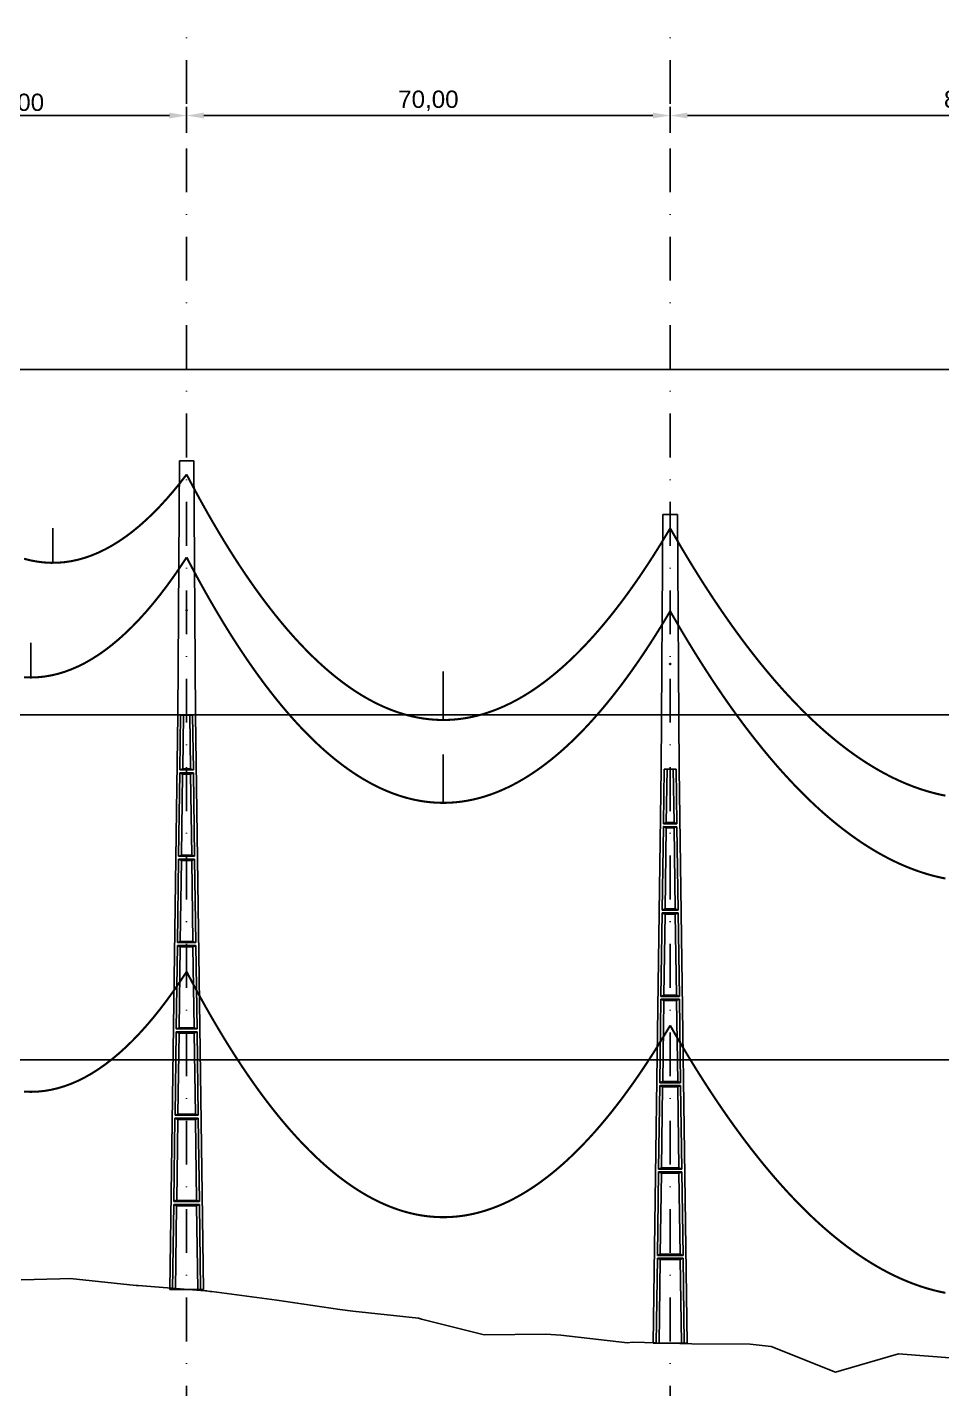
# Model space of a CAD drawing. Header units: metres. Extents: x -121 to 9872, y 3505 to 10721.
# Drawn here: x 2533.7 to 2666.1, y 9552.4 to 9749.5 of the extents above; entities that cross this region are included whole.
import ezdxf

# ---------------------------------------------------------------- set-up
doc = ezdxf.new("R2010")
doc.units = ezdxf.units.M
doc.header["$PDMODE"] = 2
doc.linetypes.add('DASHDOT', pattern=[25.4, 12.7, -6.35, 0, -6.35])
for name, color, linetype in [('CON-EOL- CA MAGNOLIA', 210, 'Continuous'), ('CON-EOL- PROJEÇÃO', 22, 'Continuous'), ('cotas', 7, 'Continuous'), ('Grade', 9, 'Continuous'), ('Ind.Rot', 8, 'DASHDOT'), ('Modelo_CotaTerreno_Perfil', 7, 'Continuous'), ('POSTE DT', 7, 'Continuous')]:
    doc.layers.add(name, color=color, linetype=linetype)
doc.styles.get("Standard").update_dxf_attribs({"font": 'arial.ttf'})
doc.dimstyles.new('ISO-25', dxfattribs={"dimtxt": 2.5, "dimasz": 2.5, "dimexe": 1.25, "dimexo": 0.625, "dimtad": 1, "dimzin": 1, "dimtxsty": 'Standard', "dimcen": 2.5, "dimaunit": 1, "dimadec": 3, "dimazin": 3, "dimtfac": 1, "dimtmove": 0, "dimatfit": 3, "dimfxlon": 1, "dimarcsym": 0})

# ---------------------------------------------------------------- blocks, each defined once
blk = doc.blocks.new('*U1')
at = {"layer": 'POSTE DT', "extrusion": (0, 1, 0)}
for p, q in [((-3.31, 378.23), (-4.05, 262)), ((-3.31, 378.23), (3.31, 378.23)), ((3.31, 378.23), (4.06, 262)), ((-4.05, 262), (-7.72, 0)), ((-4.05, 262), (-4.05, 262)), ((-2.73, 262), (-3.08, 237.05)), ((-2.73, 262), (2.75, 262)), ((-1.42, 262), (-1.77, 237.57)), ((1.43, 262), (1.77, 237.57)), ((2.75, 262), (3.1, 237.05)), ((4.06, 262), (7.72, 0)), ((3.1, 237.05), (-3.08, 237.05)), ((-3.1, 235.74), (-3.63, 197.65)), ((3.11, 235.73), (-3.1, 235.74)), ((-1.8, 235.21), (-2.32, 198.19)), ((1.8, 235.21), (2.32, 198.19)), ((3.11, 235.73), (3.65, 197.65)), ((-3.65, 196.34), (-4.19, 158.25)), ((-2.35, 195.8), (-2.87, 158.8)), ((2.35, 195.8), (2.87, 158.8)), ((3.66, 196.34), (4.2, 158.25)), ((-4.21, 156.94), (-4.74, 118.85)), ((-2.9, 156.39), (-3.42, 119.41)), ((2.91, 156.39), (3.42, 119.41)), ((4.21, 156.94), (4.75, 118.85)), ((4.75, 118.85), (-4.74, 118.85)), ((-4.76, 117.54), (-5.29, 79.45)), ((4.77, 117.54), (-4.76, 117.54)), ((-3.46, 116.98), (-3.97, 80.02)), ((3.46, 116.98), (3.98, 80.02)), ((4.77, 117.54), (5.3, 79.45)), ((-5.31, 78.14), (-5.85, 40.06)), ((5.32, 78.14), (-5.31, 78.14)), ((5.3, 79.45), (-5.29, 79.45)), ((-4.01, 77.57), (-4.53, 40.63)), ((4.01, 77.57), (4.53, 40.63)), ((5.32, 78.14), (5.85, 40.06)), ((-5.86, 38.74), (-6.41, 0)), ((5.87, 38.74), (-5.86, 38.74)), ((5.85, 40.06), (-5.85, 40.06)), ((-4.56, 38.17), (-5.1, 0)), ((4.56, 38.17), (5.1, 0)), ((5.87, 38.74), (6.41, 0)), ((-6.41, 0), (-7.72, 0)), ((-5.1, 0), (-6.41, 0)), ((5.1, 0), (-5.1, 0)), ((6.41, 0), (5.1, 0)), ((7.72, 0), (6.41, 0))]:
    blk.add_line(p, q, dxfattribs=at)
at = {"layer": 'POSTE DT', "ltscale": 3}
for points in [[(-3.65, 196.34), (3.66, 196.34)], [(-3.63, 197.65), (3.65, 197.65)], [(-4.21, 156.94), (4.21, 156.94)], [(4.2, 158.25), (-4.19, 158.25)]]:
    blk.add_lwpolyline(points, dxfattribs=at)
at = {"layer": 'POSTE DT'}
for points, knots in [([(0.25, 309.94), (0.25, 309.93), (0.25, 309.93), (0.25, 309.92), (0.25, 309.91), (0.25, 309.9), (0.25, 309.89), (0.24, 309.85), (0.22, 309.82), (0.19, 309.77), (0.16, 309.74), (0.11, 309.71), (0.08, 309.7), (0.01, 309.68), (-0.02, 309.68), (-0.08, 309.7), (-0.11, 309.71), (-0.16, 309.74), (-0.18, 309.76), (-0.21, 309.8), (-0.22, 309.82), (-0.24, 309.85), (-0.24, 309.87), (-0.25, 309.89), (-0.25, 309.9), (-0.25, 309.92), (-0.25, 309.92), (-0.25, 309.93), (-0.25, 309.94), (-0.25, 309.95), (-0.25, 309.95), (-0.25, 309.96), (-0.25, 309.97), (-0.24, 310), (-0.23, 310.02), (-0.21, 310.07), (-0.2, 310.09), (-0.15, 310.14), (-0.13, 310.15), (-0.07, 310.18), (-0.03, 310.19), (0.03, 310.19), (0.06, 310.18), (0.12, 310.16), (0.14, 310.14), (0.18, 310.11), (0.2, 310.09), (0.21, 310.06), (0.22, 310.05), (0.23, 310.04), (0.24, 310.01), (0.24, 309.99), (0.25, 309.97), (0.25, 309.96), (0.25, 309.95), (0.25, 309.94), (0.25, 309.94), (0.25, 309.94), (0.25, 309.94)], [-54.728303, -54.728303, -54.728303, -54.728303, -54.309038, -54.309038, -53.647169, -53.647169, -52.532885, -52.532885, -48.86224, -48.86224, -45.282765, -45.282765, -41.52867, -41.52867, -37.867486, -37.867486, -34.454589, -34.454589, -31.301423, -31.301423, -28.48103, -28.48103, -26.961755, -26.961755, -25.7544, -25.7544, -25.136228, -25.136228, -24.64409, -24.64409, -24.094201, -24.094201, -23.191199, -23.191199, -20.494482, -20.494482, -17.342863, -17.342863, -13.645538, -13.645538, -9.835989, -9.835989, -6.296781, -6.296781, -3.005029, -3.005029, 0, 0, 0, 1.527594, 1.527594, 3.697216, 3.697216, 4.489727, 4.489727, 5.01438, 5.01438, 5.095313, 5.095313, 5.095313, 5.095313]), ([(-1.77, 237.57), (-1.99, 237.49), (-2.21, 237.4), (-2.64, 237.22), (-2.86, 237.14), (-3.08, 237.05)], [0, 0, 0, 0, 56.660495, 56.660495, 113.412826, 113.412826, 113.412826, 113.412826]), ([(1.77, 237.57), (1.18, 237.57), (0.59, 237.57), (-0.59, 237.57), (-1.18, 237.57), (-1.77, 237.57)], [0, 0, 0, 0, 67.306894, 67.306894, 134.614447, 134.614447, 134.614447, 134.614447]), ([(3.1, 237.05), (2.87, 237.14), (2.65, 237.23), (2.21, 237.4), (1.99, 237.49), (1.77, 237.57)], [0, 0, 0, 0, 56.738948, 56.738948, 113.38731, 113.38731, 113.38731, 113.38731]), ([(-3.1, 235.74), (-2.88, 235.65), (-2.67, 235.56), (-2.23, 235.39), (-2.02, 235.3), (-1.8, 235.21)], [0.055576, 0.055576, 0.055576, 0.055576, 56.767409, 56.767409, 113.50757, 113.50757, 113.50757, 113.50757]), ([(-1.8, 235.21), (-1.2, 235.21), (-0.6, 235.21), (0.6, 235.21), (1.2, 235.21), (1.8, 235.21)], [0, 0, 0, 0, 68.567797, 68.567797, 137.136247, 137.136247, 137.136247, 137.136247]), ([(1.8, 235.21), (2.02, 235.3), (2.24, 235.38), (2.68, 235.56), (2.89, 235.65), (3.11, 235.73)], [0, 0, 0, 0, 56.845349, 56.845349, 113.599799, 113.599799, 113.599799, 113.599799]), ([(-3.65, 196.34), (-3.43, 196.25), (-3.22, 196.16), (-2.78, 195.98), (-2.57, 195.89), (-2.35, 195.8)], [0.054307, 0.054307, 0.054307, 0.054307, 63.527131, 63.527131, 127.063246, 127.063246, 127.063246, 127.063246]), ([(-2.32, 198.19), (-2.54, 198.1), (-2.76, 198.01), (-3.2, 197.83), (-3.41, 197.74), (-3.63, 197.65)], [0, 0, 0, 0, 63.412073, 63.412073, 126.777421, 126.777421, 126.777421, 126.777421]), ([(-2.35, 195.8), (-1.57, 195.8), (-0.78, 195.8), (0.79, 195.8), (1.57, 195.8), (2.35, 195.8)], [0, 0, 0, 0, 89.585713, 89.585713, 179.17191, 179.17191, 179.17191, 179.17191]), ([(2.32, 198.19), (1.55, 198.19), (0.77, 198.19), (-0.77, 198.19), (-1.55, 198.19), (-2.32, 198.19)], [0, 0, 0, 0, 88.31008, 88.31008, 176.620652, 176.620652, 176.620652, 176.620652]), ([(3.65, 197.65), (3.43, 197.74), (3.2, 197.83), (2.76, 198.01), (2.54, 198.1), (2.32, 198.19)], [0, 0, 0, 0, 63.488119, 63.488119, 126.880939, 126.880939, 126.880939, 126.880939]), ([(2.35, 195.8), (2.57, 195.89), (2.79, 195.98), (3.23, 196.16), (3.45, 196.25), (3.66, 196.34)], [0, 0, 0, 0, 63.60246, 63.60246, 127.109696, 127.109696, 127.109696, 127.109696]), ([(-4.21, 156.94), (-3.99, 156.85), (-3.77, 156.75), (-3.34, 156.57), (-3.12, 156.48), (-2.9, 156.39)], [0.053423, 0.053423, 0.053423, 0.053423, 70.429742, 70.429742, 140.90167, 140.90167, 140.90167, 140.90167]), ([(-2.87, 158.8), (-3.09, 158.71), (-3.31, 158.62), (-3.75, 158.43), (-3.97, 158.34), (-4.19, 158.25)], [0, 0, 0, 0, 70.301707, 70.301707, 140.590947, 140.590947, 140.590947, 140.590947]), ([(-2.9, 156.39), (-1.94, 156.39), (-0.97, 156.39), (0.97, 156.39), (1.94, 156.39), (2.91, 156.39)], [0, 0, 0, 0, 110.60219, 110.60219, 221.20473, 221.20473, 221.20473, 221.20473]), ([(2.87, 158.8), (1.92, 158.8), (0.96, 158.8), (-0.96, 158.8), (-1.91, 158.8), (-2.87, 158.8)], [0, 0, 0, 0, 109.314454, 109.314454, 218.629264, 218.629264, 218.629264, 218.629264]), ([(4.2, 158.25), (3.98, 158.34), (3.76, 158.44), (3.31, 158.62), (3.09, 158.71), (2.87, 158.8)], [0, 0, 0, 0, 70.379198, 70.379198, 140.659718, 140.659718, 140.659718, 140.659718]), ([(2.91, 156.39), (3.12, 156.48), (3.34, 156.57), (3.78, 156.75), (4, 156.85), (4.21, 156.94)], [0, 0, 0, 0, 70.506649, 70.506649, 140.914701, 140.914701, 140.914701, 140.914701]), ([(-3.42, 119.41), (-3.64, 119.32), (-3.86, 119.23), (-4.3, 119.04), (-4.52, 118.95), (-4.74, 118.85)], [0, 0, 0, 0, 77.299547, 77.299547, 154.618634, 154.618634, 154.618634, 154.618634]), ([(3.42, 119.41), (2.28, 119.41), (1.14, 119.41), (-1.14, 119.41), (-2.28, 119.41), (-3.42, 119.41)], [0, 0, 0, 0, 130.319901, 130.319901, 260.640046, 260.640046, 260.640046, 260.640046]), ([(4.75, 118.85), (4.53, 118.95), (4.31, 119.04), (3.87, 119.23), (3.64, 119.32), (3.42, 119.41)], [0, 0, 0, 0, 77.381597, 77.381597, 154.66183, 154.66183, 154.66183, 154.66183]), ([(-4.76, 117.54), (-4.54, 117.45), (-4.32, 117.35), (-3.89, 117.17), (-3.67, 117.07), (-3.46, 116.98)], [0.052784, 0.052784, 0.052784, 0.052784, 77.438432, 77.438432, 154.950301, 154.950301, 154.950301, 154.950301]), ([(-3.46, 116.98), (-2.3, 116.98), (-1.15, 116.98), (1.15, 116.98), (2.31, 116.98), (3.46, 116.98)], [0, 0, 0, 0, 131.617604, 131.617604, 263.235447, 263.235447, 263.235447, 263.235447]), ([(3.46, 116.98), (3.68, 117.07), (3.89, 117.17), (4.33, 117.35), (4.55, 117.45), (4.77, 117.54)], [0, 0, 0, 0, 77.520013, 77.520013, 154.938747, 154.938747, 154.938747, 154.938747]), ([(-5.31, 78.14), (-5.09, 78.05), (-4.88, 77.95), (-4.44, 77.76), (-4.23, 77.67), (-4.01, 77.57)], [0.052308, 0.052308, 0.052308, 0.052308, 84.527725, 84.527725, 169.158824, 169.158824, 169.158824, 169.158824]), ([(-3.97, 80.02), (-4.19, 79.93), (-4.41, 79.83), (-4.85, 79.64), (-5.07, 79.55), (-5.29, 79.45)], [0, 0, 0, 0, 84.379671, 84.379671, 168.809376, 168.809376, 168.809376, 168.809376]), ([(-4.01, 77.57), (-2.67, 77.57), (-1.34, 77.57), (1.34, 77.57), (2.67, 77.57), (4.01, 77.57)], [0, 0, 0, 0, 152.632212, 152.632212, 305.264569, 305.264569, 305.264569, 305.264569]), ([(3.98, 80.02), (2.65, 80.02), (1.33, 80.02), (-1.32, 80.02), (-2.65, 80.02), (-3.97, 80.02)], [0, 0, 0, 0, 151.326157, 151.326157, 302.652465, 302.652465, 302.652465, 302.652465]), ([(5.3, 79.45), (5.08, 79.55), (4.86, 79.64), (4.42, 79.83), (4.2, 79.93), (3.98, 80.02)], [0, 0, 0, 0, 84.46863, 84.46863, 168.833721, 168.833721, 168.833721, 168.833721]), ([(4.01, 77.57), (4.23, 77.67), (4.45, 77.76), (4.88, 77.95), (5.1, 78.05), (5.32, 78.14)], [0, 0, 0, 0, 84.616316, 84.616316, 169.129178, 169.129178, 169.129178, 169.129178]), ([(-5.86, 38.74), (-5.65, 38.65), (-5.43, 38.55), (-5, 38.36), (-4.78, 38.26), (-4.56, 38.17)], [0.026524, 0.026524, 0.026524, 0.026524, 91.679563, 91.679563, 183.466041, 183.466041, 183.466041, 183.466041]), ([(-4.53, 40.63), (-4.75, 40.53), (-4.97, 40.44), (-5.41, 40.25), (-5.63, 40.15), (-5.85, 40.06)], [0, 0, 0, 0, 91.523648, 91.523648, 183.126775, 183.126775, 183.126775, 183.126775]), ([(-4.56, 38.17), (-3.04, 38.17), (-1.52, 38.17), (1.52, 38.17), (3.04, 38.17), (4.56, 38.17)], [0, 0, 0, 0, 173.646192, 173.646192, 347.292451, 347.292451, 347.292451, 347.292451]), ([(4.53, 40.63), (3.02, 40.63), (1.51, 40.63), (-1.51, 40.63), (-3.02, 40.63), (-4.53, 40.63)], [0, 0, 0, 0, 172.33304, 172.33304, 344.666151, 344.666151, 344.666151, 344.666151]), ([(5.85, 40.06), (5.63, 40.15), (5.41, 40.25), (4.97, 40.44), (4.75, 40.53), (4.53, 40.63)], [0, 0, 0, 0, 91.621326, 91.621326, 183.137324, 183.137324, 183.137324, 183.137324]), ([(4.56, 38.17), (4.78, 38.26), (5, 38.36), (5.43, 38.55), (5.65, 38.65), (5.87, 38.74)], [0, 0, 0, 0, 91.776928, 91.776928, 183.448614, 183.448614, 183.448614, 183.448614])]:
    blk.add_open_spline(points, degree=3, knots=knots, dxfattribs=at)
blk = doc.blocks.new('*D75')
at = {"layer": 'cotas', "color": 0, "lineweight": -2, "transparency": 16777216}
for p, q in [((2506.77, 9735.76), (2506.77, 9738.01)), ((2556.77, 9735.76), (2556.77, 9738.01)), ((2509.27, 9736.76), (2554.27, 9736.76))]:
    blk.add_line(p, q, dxfattribs=at)
at = {"layer": 'cotas', "color": 0, "transparency": 16777216}
for points in [[(2509.27, 9737.18), (2509.27, 9736.34), (2506.77, 9736.76)], [(2554.27, 9737.18), (2554.27, 9736.34), (2556.77, 9736.76)]]:
    blk.add_solid(points, dxfattribs=at)
at = {"layer": 'Defpoints', "color": 0, "transparency": 16777216}
for p in [(2556.77, 9736.76), (2506.77, 9716.61), (2556.77, 9686.78)]:
    blk.add_point(p, dxfattribs=at)
at = {"layer": 'cotas', "color": 0, "transparency": 16777216, "insert": (2531.77, 9738.66), "char_height": 2.5, "attachment_point": 5}
blk.add_mtext('50.00', dxfattribs=at)
blk = doc.blocks.new('*D76')
at = {"layer": 'cotas', "color": 0, "lineweight": -2, "transparency": 16777216}
for p, q in [((2556.77, 9734.26), (2556.77, 9738.01)), ((2626.77, 9734.26), (2626.77, 9738.01)), ((2559.27, 9736.76), (2624.27, 9736.76))]:
    blk.add_line(p, q, dxfattribs=at)
at = {"layer": 'cotas', "color": 0, "transparency": 16777216}
for points in [[(2559.27, 9737.18), (2559.27, 9736.34), (2556.77, 9736.76)], [(2624.27, 9737.18), (2624.27, 9736.34), (2626.77, 9736.76)]]:
    blk.add_solid(points, dxfattribs=at)
at = {"layer": 'Defpoints', "color": 0, "transparency": 16777216}
for p in [(2626.77, 9736.76), (2556.77, 9686.78), (2626.77, 9678.99)]:
    blk.add_point(p, dxfattribs=at)
at = {"layer": 'cotas', "color": 0, "transparency": 16777216, "insert": (2591.77, 9738.89), "char_height": 2.5, "attachment_point": 5}
blk.add_mtext('70,00', dxfattribs=at)
blk = doc.blocks.new('*D77')
at = {"layer": 'cotas', "color": 0, "lineweight": -2, "transparency": 16777216}
for p, q in [((2626.77, 9734.26), (2626.77, 9738.01)), ((2714.77, 9734.26), (2714.77, 9738.01)), ((2629.27, 9736.76), (2712.27, 9736.76))]:
    blk.add_line(p, q, dxfattribs=at)
at = {"layer": 'cotas', "color": 0, "transparency": 16777216}
for points in [[(2629.27, 9737.18), (2629.27, 9736.34), (2626.77, 9736.76)], [(2712.27, 9737.18), (2712.27, 9736.34), (2714.77, 9736.76)]]:
    blk.add_solid(points, dxfattribs=at)
at = {"layer": 'Defpoints', "color": 0, "transparency": 16777216}
for p in [(2714.77, 9736.76), (2626.77, 9678.99), (2714.77, 9676.18)]:
    blk.add_point(p, dxfattribs=at)
at = {"layer": 'cotas', "color": 0, "transparency": 16777216, "insert": (2670.77, 9738.89), "char_height": 2.5, "attachment_point": 5}
blk.add_mtext('88,00', dxfattribs=at)

msp = doc.modelspace()

# ---------------------------------------------------------------- linework, layer by layer
at = {"layer": 'CON-EOL- CA MAGNOLIA'}
for p, q in [((2537.412, 9671.987), (2537.412, 9676.987)), ((2534.202, 9655.383), (2534.202, 9660.383)), ((2593.926, 9649.234), (2593.926, 9656.234)), ((2593.926, 9637.234), (2593.926, 9644.234)), ((2593.926, 9637.233), (2593.926, 9644.233))]:
    msp.add_line(p, q, dxfattribs=at)
at = {"layer": 'CON-EOL- CA MAGNOLIA', "const_width": 0.3}
for points in [[(2556.77, 9684.78), (2555.79, 9683.515), (2554.809, 9682.317), (2553.829, 9681.184), (2552.848, 9680.118), (2551.868, 9679.117), (2550.888, 9678.182), (2549.907, 9677.313), (2548.927, 9676.509), (2547.946, 9675.772), (2546.966, 9675.1), (2545.986, 9674.494), (2545.005, 9673.953), (2544.025, 9673.478), (2543.045, 9673.069), (2542.064, 9672.725), (2541.084, 9672.447), (2540.103, 9672.234), (2539.123, 9672.087), (2538.143, 9672.005), (2537.162, 9671.989), (2536.182, 9672.039), (2535.201, 9672.154), (2534.221, 9672.334), (2533.241, 9672.58)], [(2556.77, 9684.78), (2557.118, 9684.115), (2557.467, 9683.456), (2557.815, 9682.803), (2558.163, 9682.157), (2558.511, 9681.517), (2558.86, 9680.884), (2559.208, 9680.257), (2559.556, 9679.636), (2559.904, 9679.021), (2560.253, 9678.413), (2560.601, 9677.811), (2560.949, 9677.216), (2561.297, 9676.626), (2561.646, 9676.043), (2561.994, 9675.467), (2562.342, 9674.896), (2562.69, 9674.332), (2563.039, 9673.774), (2563.387, 9673.223), (2563.735, 9672.678), (2564.083, 9672.139), (2564.432, 9671.607), (2564.78, 9671.081), (2565.128, 9670.561), (2565.476, 9670.047), (2565.825, 9669.54), (2566.173, 9669.039), (2566.521, 9668.544), (2566.87, 9668.055), (2567.218, 9667.573), (2567.566, 9667.097), (2567.914, 9666.628), (2568.263, 9666.164), (2568.611, 9665.707), (2568.959, 9665.257), (2569.307, 9664.812), (2569.656, 9664.374), (2570.004, 9663.942), (2570.352, 9663.516), (2570.7, 9663.097), (2571.049, 9662.684), (2571.397, 9662.277), (2571.745, 9661.876), (2572.093, 9661.482), (2572.442, 9661.094), (2572.79, 9660.712), (2573.138, 9660.337), (2573.486, 9659.968), (2573.835, 9659.605), (2574.183, 9659.248), (2574.531, 9658.897), (2574.879, 9658.553), (2575.228, 9658.215), (2575.576, 9657.883), (2575.924, 9657.558), (2576.272, 9657.239), (2576.621, 9656.926), (2576.969, 9656.619), (2577.317, 9656.319), (2577.666, 9656.025), (2578.014, 9655.737), (2578.362, 9655.455), (2578.71, 9655.18), (2579.059, 9654.91), (2579.407, 9654.647), (2579.755, 9654.391), (2580.103, 9654.14), (2580.452, 9653.896), (2580.8, 9653.658), (2581.148, 9653.426), (2581.496, 9653.201), (2581.845, 9652.981), (2582.193, 9652.768), (2582.541, 9652.562), (2582.889, 9652.361), (2583.238, 9652.167), (2583.586, 9651.979), (2583.934, 9651.797), (2584.282, 9651.621), (2584.631, 9651.452), (2584.979, 9651.289), (2585.327, 9651.132), (2585.675, 9650.981), (2586.024, 9650.837), (2586.372, 9650.698), (2586.72, 9650.567), (2587.069, 9650.441), (2587.417, 9650.321), (2587.765, 9650.208), (2588.113, 9650.101), (2588.462, 9650), (2588.81, 9649.905), (2589.158, 9649.817), (2589.506, 9649.735), (2589.855, 9649.659), (2590.203, 9649.589), (2590.551, 9649.526), (2590.899, 9649.469), (2591.248, 9649.418), (2591.596, 9649.373), (2591.944, 9649.334), (2592.292, 9649.302), (2592.641, 9649.276), (2592.989, 9649.256), (2593.337, 9649.242), (2593.685, 9649.235), (2594.034, 9649.234), (2594.382, 9649.239), (2594.73, 9649.25), (2595.078, 9649.268), (2595.427, 9649.291), (2595.775, 9649.321), (2596.123, 9649.357), (2596.471, 9649.4), (2596.82, 9649.448), (2597.168, 9649.503), (2597.516, 9649.564), (2597.865, 9649.632), (2598.213, 9649.705), (2598.561, 9649.785), (2598.909, 9649.871), (2599.258, 9649.963), (2599.606, 9650.062), (2599.954, 9650.166), (2600.302, 9650.277), (2600.651, 9650.394), (2600.999, 9650.518), (2601.347, 9650.647), (2601.695, 9650.783), (2602.044, 9650.925), (2602.392, 9651.074), (2602.74, 9651.228), (2603.088, 9651.389), (2603.437, 9651.556), (2603.785, 9651.729), (2604.133, 9651.909), (2604.481, 9652.094), (2604.83, 9652.286), (2605.178, 9652.484), (2605.526, 9652.689), (2605.874, 9652.899), (2606.223, 9653.116), (2606.571, 9653.339), (2606.919, 9653.569), (2607.268, 9653.804), (2607.616, 9654.046), (2607.964, 9654.294), (2608.312, 9654.549), (2608.661, 9654.809), (2609.009, 9655.076), (2609.357, 9655.349), (2609.705, 9655.629), (2610.054, 9655.914), (2610.402, 9656.206), (2610.75, 9656.504), (2611.098, 9656.808), (2611.447, 9657.119), (2611.795, 9657.435), (2612.143, 9657.759), (2612.491, 9658.088), (2612.84, 9658.424), (2613.188, 9658.765), (2613.536, 9659.113), (2613.884, 9659.468), (2614.233, 9659.828), (2614.581, 9660.195), (2614.929, 9660.568), (2615.277, 9660.948), (2615.626, 9661.333), (2615.974, 9661.725), (2616.322, 9662.123), (2616.67, 9662.528), (2617.019, 9662.939), (2617.367, 9663.356), (2617.715, 9663.779), (2618.064, 9664.208), (2618.412, 9664.644), (2618.76, 9665.086), (2619.108, 9665.535), (2619.457, 9665.989), (2619.805, 9666.45), (2620.153, 9666.917), (2620.501, 9667.391), (2620.85, 9667.871), (2621.198, 9668.357), (2621.546, 9668.849), (2621.894, 9669.348), (2622.243, 9669.853), (2622.591, 9670.364), (2622.939, 9670.881), (2623.287, 9671.405), (2623.636, 9671.935), (2623.984, 9672.472), (2624.332, 9673.014), (2624.68, 9673.564), (2625.029, 9674.119), (2625.377, 9674.68), (2625.725, 9675.248), (2626.073, 9675.823), (2626.422, 9676.403), (2626.77, 9676.99)], [(2626.77, 9676.99), (2627.208, 9676.226), (2627.646, 9675.469), (2628.083, 9674.721), (2628.521, 9673.979), (2628.959, 9673.246), (2629.397, 9672.519), (2629.835, 9671.801), (2630.272, 9671.09), (2630.71, 9670.386), (2631.148, 9669.69), (2631.586, 9669.002), (2632.024, 9668.321), (2632.462, 9667.648), (2632.899, 9666.982), (2633.337, 9666.324), (2633.775, 9665.673), (2634.213, 9665.03), (2634.651, 9664.395), (2635.088, 9663.767), (2635.526, 9663.146), (2635.964, 9662.533), (2636.402, 9661.928), (2636.84, 9661.33), (2637.277, 9660.74), (2637.715, 9660.157), (2638.153, 9659.582), (2638.591, 9659.014), (2639.029, 9658.454), (2639.467, 9657.901), (2639.904, 9657.356), (2640.342, 9656.818), (2640.78, 9656.288), (2641.218, 9655.765), (2641.656, 9655.25), (2642.093, 9654.743), (2642.531, 9654.243), (2642.969, 9653.75), (2643.407, 9653.265), (2643.845, 9652.787), (2644.282, 9652.317), (2644.72, 9651.855), (2645.158, 9651.4), (2645.596, 9650.952), (2646.034, 9650.512), (2646.471, 9650.08), (2646.909, 9649.655), (2647.347, 9649.237), (2647.785, 9648.827), (2648.223, 9648.424), (2648.661, 9648.029), (2649.098, 9647.642), (2649.536, 9647.262), (2649.974, 9646.889), (2650.412, 9646.524), (2650.85, 9646.166), (2651.287, 9645.816), (2651.725, 9645.474), (2652.163, 9645.139), (2652.601, 9644.811), (2653.039, 9644.491), (2653.476, 9644.178), (2653.914, 9643.873), (2654.352, 9643.575), (2654.79, 9643.285), (2655.228, 9643.002), (2655.666, 9642.727), (2656.103, 9642.459), (2656.541, 9642.199), (2656.979, 9641.946), (2657.417, 9641.7), (2657.855, 9641.462), (2658.292, 9641.232), (2658.73, 9641.009), (2659.168, 9640.793), (2659.606, 9640.585), (2660.044, 9640.385), (2660.481, 9640.192), (2660.919, 9640.006), (2661.357, 9639.828), (2661.795, 9639.657), (2662.233, 9639.494), (2662.67, 9639.338), (2663.108, 9639.19), (2663.546, 9639.049), (2663.984, 9638.916), (2664.422, 9638.79), (2664.86, 9638.672), (2665.297, 9638.561), (2665.735, 9638.457), (2666.173, 9638.361), (2666.611, 9638.273)], [(2556.77, 9672.78), (2555.79, 9671.299), (2554.809, 9669.884), (2553.829, 9668.535), (2552.848, 9667.252), (2551.868, 9666.035), (2550.888, 9664.885), (2549.907, 9663.8), (2548.927, 9662.781), (2547.946, 9661.828), (2546.966, 9660.941), (2545.986, 9660.12), (2545.005, 9659.364), (2544.025, 9658.674), (2543.045, 9658.05), (2542.064, 9657.491), (2541.084, 9656.998), (2540.103, 9656.571), (2539.123, 9656.209), (2538.143, 9655.913), (2537.162, 9655.682), (2536.182, 9655.517), (2535.201, 9655.418), (2534.221, 9655.384), (2533.241, 9655.415)], [(2556.77, 9672.78), (2557.118, 9672.115), (2557.467, 9671.456), (2557.815, 9670.803), (2558.163, 9670.157), (2558.511, 9669.517), (2558.86, 9668.884), (2559.208, 9668.257), (2559.556, 9667.636), (2559.904, 9667.021), (2560.253, 9666.413), (2560.601, 9665.811), (2560.949, 9665.216), (2561.297, 9664.626), (2561.646, 9664.043), (2561.994, 9663.467), (2562.342, 9662.896), (2562.69, 9662.332), (2563.039, 9661.775), (2563.387, 9661.223), (2563.735, 9660.678), (2564.083, 9660.139), (2564.432, 9659.607), (2564.78, 9659.08), (2565.128, 9658.561), (2565.476, 9658.047), (2565.825, 9657.54), (2566.173, 9657.039), (2566.521, 9656.544), (2566.87, 9656.055), (2567.218, 9655.573), (2567.566, 9655.097), (2567.914, 9654.628), (2568.263, 9654.164), (2568.611, 9653.707), (2568.959, 9653.257), (2569.307, 9652.812), (2569.656, 9652.374), (2570.004, 9651.942), (2570.352, 9651.516), (2570.7, 9651.097), (2571.049, 9650.684), (2571.397, 9650.277), (2571.745, 9649.876), (2572.093, 9649.482), (2572.442, 9649.094), (2572.79, 9648.712), (2573.138, 9648.337), (2573.486, 9647.968), (2573.835, 9647.605), (2574.183, 9647.248), (2574.531, 9646.897), (2574.879, 9646.553), (2575.228, 9646.215), (2575.576, 9645.883), (2575.924, 9645.558), (2576.272, 9645.239), (2576.621, 9644.926), (2576.969, 9644.619), (2577.317, 9644.319), (2577.666, 9644.025), (2578.014, 9643.737), (2578.362, 9643.455), (2578.71, 9643.179), (2579.059, 9642.91), (2579.407, 9642.647), (2579.755, 9642.391), (2580.103, 9642.14), (2580.452, 9641.896), (2580.8, 9641.658), (2581.148, 9641.426), (2581.496, 9641.201), (2581.845, 9640.981), (2582.193, 9640.768), (2582.541, 9640.562), (2582.889, 9640.361), (2583.238, 9640.167), (2583.586, 9639.979), (2583.934, 9639.797), (2584.282, 9639.621), (2584.631, 9639.452), (2584.979, 9639.289), (2585.327, 9639.132), (2585.675, 9638.981), (2586.024, 9638.837), (2586.372, 9638.698), (2586.72, 9638.566), (2587.069, 9638.441), (2587.417, 9638.321), (2587.765, 9638.208), (2588.113, 9638.101), (2588.462, 9638), (2588.81, 9637.905), (2589.158, 9637.817), (2589.506, 9637.735), (2589.855, 9637.659), (2590.203, 9637.589), (2590.551, 9637.526), (2590.899, 9637.469), (2591.248, 9637.418), (2591.596, 9637.373), (2591.944, 9637.334), (2592.292, 9637.302), (2592.641, 9637.276), (2592.989, 9637.256), (2593.337, 9637.242), (2593.685, 9637.235), (2594.034, 9637.234), (2594.382, 9637.239), (2594.73, 9637.25), (2595.078, 9637.268), (2595.427, 9637.291), (2595.775, 9637.321), (2596.123, 9637.357), (2596.471, 9637.4), (2596.82, 9637.448), (2597.168, 9637.503), (2597.516, 9637.564), (2597.865, 9637.632), (2598.213, 9637.705), (2598.561, 9637.785), (2598.909, 9637.871), (2599.258, 9637.963), (2599.606, 9638.062), (2599.954, 9638.166), (2600.302, 9638.277), (2600.651, 9638.394), (2600.999, 9638.518), (2601.347, 9638.647), (2601.695, 9638.783), (2602.044, 9638.925), (2602.392, 9639.074), (2602.74, 9639.228), (2603.088, 9639.389), (2603.437, 9639.556), (2603.785, 9639.729), (2604.133, 9639.909), (2604.481, 9640.094), (2604.83, 9640.286), (2605.178, 9640.484), (2605.526, 9640.689), (2605.874, 9640.899), (2606.223, 9641.116), (2606.571, 9641.339), (2606.919, 9641.569), (2607.268, 9641.804), (2607.616, 9642.046), (2607.964, 9642.294), (2608.312, 9642.549), (2608.661, 9642.809), (2609.009, 9643.076), (2609.357, 9643.349), (2609.705, 9643.628), (2610.054, 9643.914), (2610.402, 9644.206), (2610.75, 9644.504), (2611.098, 9644.808), (2611.447, 9645.119), (2611.795, 9645.436), (2612.143, 9645.759), (2612.491, 9646.088), (2612.84, 9646.423), (2613.188, 9646.765), (2613.536, 9647.113), (2613.884, 9647.468), (2614.233, 9647.828), (2614.581, 9648.195), (2614.929, 9648.568), (2615.277, 9648.948), (2615.626, 9649.333), (2615.974, 9649.725), (2616.322, 9650.123), (2616.67, 9650.528), (2617.019, 9650.939), (2617.367, 9651.356), (2617.715, 9651.779), (2618.064, 9652.208), (2618.412, 9652.644), (2618.76, 9653.086), (2619.108, 9653.535), (2619.457, 9653.989), (2619.805, 9654.45), (2620.153, 9654.917), (2620.501, 9655.391), (2620.85, 9655.871), (2621.198, 9656.357), (2621.546, 9656.849), (2621.894, 9657.348), (2622.243, 9657.853), (2622.591, 9658.364), (2622.939, 9658.881), (2623.287, 9659.405), (2623.636, 9659.935), (2623.984, 9660.472), (2624.332, 9661.014), (2624.68, 9661.563), (2625.029, 9662.119), (2625.377, 9662.68), (2625.725, 9663.248), (2626.073, 9663.823), (2626.422, 9664.403), (2626.77, 9664.99)], [(2556.77, 9672.78), (2557.118, 9672.115), (2557.467, 9671.456), (2557.815, 9670.803), (2558.163, 9670.157), (2558.511, 9669.517), (2558.86, 9668.884), (2559.208, 9668.257), (2559.556, 9667.636), (2559.904, 9667.021), (2560.253, 9666.413), (2560.601, 9665.811), (2560.949, 9665.216), (2561.297, 9664.626), (2561.646, 9664.043), (2561.994, 9663.467), (2562.342, 9662.896), (2562.69, 9662.332), (2563.039, 9661.774), (2563.387, 9661.223), (2563.735, 9660.678), (2564.083, 9660.139), (2564.432, 9659.607), (2564.78, 9659.081), (2565.128, 9658.561), (2565.476, 9658.047), (2565.825, 9657.54), (2566.173, 9657.039), (2566.521, 9656.544), (2566.87, 9656.055), (2567.218, 9655.573), (2567.566, 9655.097), (2567.914, 9654.628), (2568.263, 9654.164), (2568.611, 9653.707), (2568.959, 9653.257), (2569.307, 9652.812), (2569.656, 9652.374), (2570.004, 9651.942), (2570.352, 9651.516), (2570.7, 9651.097), (2571.049, 9650.684), (2571.397, 9650.277), (2571.745, 9649.876), (2572.093, 9649.482), (2572.442, 9649.094), (2572.79, 9648.712), (2573.138, 9648.337), (2573.486, 9647.968), (2573.835, 9647.605), (2574.183, 9647.248), (2574.531, 9646.897), (2574.879, 9646.553), (2575.228, 9646.215), (2575.576, 9645.884), (2575.924, 9645.558), (2576.272, 9645.239), (2576.621, 9644.926), (2576.969, 9644.619), (2577.317, 9644.319), (2577.666, 9644.025), (2578.014, 9643.737), (2578.362, 9643.455), (2578.71, 9643.18), (2579.059, 9642.91), (2579.407, 9642.647), (2579.755, 9642.391), (2580.103, 9642.14), (2580.452, 9641.896), (2580.8, 9641.658), (2581.148, 9641.426), (2581.496, 9641.201), (2581.845, 9640.981), (2582.193, 9640.768), (2582.541, 9640.562), (2582.889, 9640.361), (2583.238, 9640.167), (2583.586, 9639.979), (2583.934, 9639.797), (2584.282, 9639.621), (2584.631, 9639.452), (2584.979, 9639.289), (2585.327, 9639.132), (2585.675, 9638.981), (2586.024, 9638.837), (2586.372, 9638.698), (2586.72, 9638.567), (2587.069, 9638.441), (2587.417, 9638.321), (2587.765, 9638.208), (2588.113, 9638.101), (2588.462, 9638), (2588.81, 9637.905), (2589.158, 9637.817), (2589.506, 9637.735), (2589.855, 9637.659), (2590.203, 9637.589), (2590.551, 9637.526), (2590.899, 9637.469), (2591.248, 9637.418), (2591.596, 9637.373), (2591.944, 9637.334), (2592.292, 9637.302), (2592.641, 9637.276), (2592.989, 9637.256), (2593.337, 9637.242), (2593.685, 9637.235), (2594.034, 9637.234), (2594.382, 9637.239), (2594.73, 9637.25), (2595.078, 9637.268), (2595.427, 9637.291), (2595.775, 9637.321), (2596.123, 9637.357), (2596.471, 9637.4), (2596.82, 9637.448), (2597.168, 9637.503), (2597.516, 9637.564), (2597.865, 9637.632), (2598.213, 9637.705), (2598.561, 9637.785), (2598.909, 9637.871), (2599.258, 9637.963), (2599.606, 9638.062), (2599.954, 9638.166), (2600.302, 9638.277), (2600.651, 9638.394), (2600.999, 9638.518), (2601.347, 9638.647), (2601.695, 9638.783), (2602.044, 9638.925), (2602.392, 9639.074), (2602.74, 9639.228), (2603.088, 9639.389), (2603.437, 9639.556), (2603.785, 9639.729), (2604.133, 9639.909), (2604.481, 9640.094), (2604.83, 9640.286), (2605.178, 9640.484), (2605.526, 9640.689), (2605.874, 9640.899), (2606.223, 9641.116), (2606.571, 9641.339), (2606.919, 9641.569), (2607.268, 9641.804), (2607.616, 9642.046), (2607.964, 9642.294), (2608.312, 9642.549), (2608.661, 9642.809), (2609.009, 9643.076), (2609.357, 9643.349), (2609.705, 9643.629), (2610.054, 9643.914), (2610.402, 9644.206), (2610.75, 9644.504), (2611.098, 9644.808), (2611.447, 9645.119), (2611.795, 9645.435), (2612.143, 9645.759), (2612.491, 9646.088), (2612.84, 9646.423), (2613.188, 9646.765), (2613.536, 9647.113), (2613.884, 9647.468), (2614.233, 9647.828), (2614.581, 9648.195), (2614.929, 9648.568), (2615.277, 9648.948), (2615.626, 9649.333), (2615.974, 9649.725), (2616.322, 9650.123), (2616.67, 9650.528), (2617.019, 9650.939), (2617.367, 9651.356), (2617.715, 9651.779), (2618.064, 9652.208), (2618.412, 9652.644), (2618.76, 9653.086), (2619.108, 9653.535), (2619.457, 9653.989), (2619.805, 9654.45), (2620.153, 9654.917), (2620.501, 9655.391), (2620.85, 9655.871), (2621.198, 9656.357), (2621.546, 9656.849), (2621.894, 9657.348), (2622.243, 9657.853), (2622.591, 9658.364), (2622.939, 9658.881), (2623.287, 9659.405), (2623.636, 9659.935), (2623.984, 9660.472), (2624.332, 9661.014), (2624.68, 9661.563), (2625.029, 9662.119), (2625.377, 9662.68), (2625.725, 9663.248), (2626.073, 9663.823), (2626.422, 9664.403), (2626.77, 9664.99)], [(2626.77, 9664.99), (2627.208, 9664.226), (2627.646, 9663.47), (2628.083, 9662.721), (2628.521, 9661.979), (2628.959, 9661.246), (2629.397, 9660.519), (2629.835, 9659.801), (2630.272, 9659.09), (2630.71, 9658.386), (2631.148, 9657.69), (2631.586, 9657.002), (2632.024, 9656.321), (2632.462, 9655.648), (2632.899, 9654.982), (2633.337, 9654.324), (2633.775, 9653.673), (2634.213, 9653.03), (2634.651, 9652.395), (2635.088, 9651.767), (2635.526, 9651.146), (2635.964, 9650.533), (2636.402, 9649.928), (2636.84, 9649.33), (2637.277, 9648.74), (2637.715, 9648.157), (2638.153, 9647.582), (2638.591, 9647.014), (2639.029, 9646.454), (2639.467, 9645.901), (2639.904, 9645.356), (2640.342, 9644.818), (2640.78, 9644.288), (2641.218, 9643.765), (2641.656, 9643.25), (2642.093, 9642.743), (2642.531, 9642.243), (2642.969, 9641.75), (2643.407, 9641.265), (2643.845, 9640.787), (2644.282, 9640.317), (2644.72, 9639.855), (2645.158, 9639.4), (2645.596, 9638.952), (2646.034, 9638.512), (2646.471, 9638.08), (2646.909, 9637.655), (2647.347, 9637.237), (2647.785, 9636.827), (2648.223, 9636.424), (2648.661, 9636.029), (2649.098, 9635.642), (2649.536, 9635.262), (2649.974, 9634.889), (2650.412, 9634.524), (2650.85, 9634.166), (2651.287, 9633.816), (2651.725, 9633.474), (2652.163, 9633.139), (2652.601, 9632.811), (2653.039, 9632.491), (2653.476, 9632.178), (2653.914, 9631.873), (2654.352, 9631.575), (2654.79, 9631.285), (2655.228, 9631.002), (2655.666, 9630.727), (2656.103, 9630.459), (2656.541, 9630.199), (2656.979, 9629.946), (2657.417, 9629.7), (2657.855, 9629.462), (2658.292, 9629.232), (2658.73, 9629.009), (2659.168, 9628.794), (2659.606, 9628.585), (2660.044, 9628.385), (2660.481, 9628.192), (2660.919, 9628.006), (2661.357, 9627.828), (2661.795, 9627.657), (2662.233, 9627.494), (2662.67, 9627.338), (2663.108, 9627.19), (2663.546, 9627.049), (2663.984, 9626.916), (2664.422, 9626.79), (2664.86, 9626.672), (2665.297, 9626.561), (2665.735, 9626.457), (2666.173, 9626.361), (2666.611, 9626.273)], [(2626.77, 9664.99), (2627.208, 9664.226), (2627.646, 9663.469), (2628.083, 9662.721), (2628.521, 9661.979), (2628.959, 9661.246), (2629.397, 9660.519), (2629.835, 9659.801), (2630.272, 9659.09), (2630.71, 9658.386), (2631.148, 9657.69), (2631.586, 9657.002), (2632.024, 9656.321), (2632.462, 9655.648), (2632.899, 9654.982), (2633.337, 9654.324), (2633.775, 9653.673), (2634.213, 9653.03), (2634.651, 9652.395), (2635.088, 9651.767), (2635.526, 9651.146), (2635.964, 9650.533), (2636.402, 9649.928), (2636.84, 9649.33), (2637.277, 9648.74), (2637.715, 9648.157), (2638.153, 9647.582), (2638.591, 9647.014), (2639.029, 9646.454), (2639.467, 9645.901), (2639.904, 9645.356), (2640.342, 9644.818), (2640.78, 9644.288), (2641.218, 9643.765), (2641.656, 9643.25), (2642.093, 9642.743), (2642.531, 9642.243), (2642.969, 9641.75), (2643.407, 9641.265), (2643.845, 9640.787), (2644.282, 9640.317), (2644.72, 9639.855), (2645.158, 9639.4), (2645.596, 9638.952), (2646.034, 9638.512), (2646.471, 9638.08), (2646.909, 9637.655), (2647.347, 9637.237), (2647.785, 9636.827), (2648.223, 9636.424), (2648.661, 9636.029), (2649.098, 9635.642), (2649.536, 9635.262), (2649.974, 9634.889), (2650.412, 9634.524), (2650.85, 9634.166), (2651.287, 9633.816), (2651.725, 9633.474), (2652.163, 9633.139), (2652.601, 9632.811), (2653.039, 9632.491), (2653.476, 9632.178), (2653.914, 9631.873), (2654.352, 9631.575), (2654.79, 9631.285), (2655.228, 9631.002), (2655.666, 9630.727), (2656.103, 9630.459), (2656.541, 9630.199), (2656.979, 9629.946), (2657.417, 9629.7), (2657.855, 9629.462), (2658.292, 9629.232), (2658.73, 9629.009), (2659.168, 9628.793), (2659.606, 9628.585), (2660.044, 9628.385), (2660.481, 9628.192), (2660.919, 9628.006), (2661.357, 9627.828), (2661.795, 9627.657), (2662.233, 9627.494), (2662.67, 9627.338), (2663.108, 9627.19), (2663.546, 9627.049), (2663.984, 9626.916), (2664.422, 9626.79), (2664.86, 9626.672), (2665.297, 9626.561), (2665.735, 9626.457), (2666.173, 9626.361), (2666.611, 9626.273)]]:
    msp.add_lwpolyline(points, dxfattribs=at)
at = {"layer": 'CON-EOL- PROJEÇÃO', "const_width": 0.3}
for points in [[(2556.77, 9612.78), (2555.79, 9611.299), (2554.809, 9609.884), (2553.829, 9608.535), (2552.848, 9607.252), (2551.868, 9606.035), (2550.888, 9604.885), (2549.907, 9603.8), (2548.927, 9602.781), (2547.946, 9601.828), (2546.966, 9600.941), (2545.986, 9600.12), (2545.005, 9599.364), (2544.025, 9598.674), (2543.045, 9598.05), (2542.064, 9597.491), (2541.084, 9596.998), (2540.103, 9596.571), (2539.123, 9596.209), (2538.143, 9595.913), (2537.162, 9595.682), (2536.182, 9595.517), (2535.201, 9595.418), (2534.221, 9595.384), (2533.241, 9595.415)], [(2556.77, 9612.78), (2557.118, 9612.115), (2557.467, 9611.456), (2557.815, 9610.803), (2558.163, 9610.157), (2558.511, 9609.517), (2558.86, 9608.884), (2559.208, 9608.257), (2559.556, 9607.636), (2559.904, 9607.021), (2560.253, 9606.413), (2560.601, 9605.811), (2560.949, 9605.215), (2561.297, 9604.626), (2561.646, 9604.043), (2561.994, 9603.467), (2562.342, 9602.896), (2562.69, 9602.332), (2563.039, 9601.774), (2563.387, 9601.223), (2563.735, 9600.678), (2564.083, 9600.139), (2564.432, 9599.607), (2564.78, 9599.081), (2565.128, 9598.561), (2565.476, 9598.047), (2565.825, 9597.54), (2566.173, 9597.039), (2566.521, 9596.544), (2566.87, 9596.055), (2567.218, 9595.573), (2567.566, 9595.097), (2567.914, 9594.628), (2568.263, 9594.164), (2568.611, 9593.707), (2568.959, 9593.257), (2569.307, 9592.812), (2569.656, 9592.374), (2570.004, 9591.942), (2570.352, 9591.516), (2570.7, 9591.097), (2571.049, 9590.684), (2571.397, 9590.277), (2571.745, 9589.876), (2572.093, 9589.482), (2572.442, 9589.094), (2572.79, 9588.712), (2573.138, 9588.337), (2573.486, 9587.968), (2573.835, 9587.605), (2574.183, 9587.248), (2574.531, 9586.897), (2574.879, 9586.553), (2575.228, 9586.215), (2575.576, 9585.883), (2575.924, 9585.558), (2576.272, 9585.239), (2576.621, 9584.926), (2576.969, 9584.619), (2577.317, 9584.319), (2577.666, 9584.025), (2578.014, 9583.737), (2578.362, 9583.455), (2578.71, 9583.179), (2579.059, 9582.91), (2579.407, 9582.647), (2579.755, 9582.391), (2580.103, 9582.14), (2580.452, 9581.896), (2580.8, 9581.658), (2581.148, 9581.426), (2581.496, 9581.201), (2581.845, 9580.981), (2582.193, 9580.768), (2582.541, 9580.562), (2582.889, 9580.361), (2583.238, 9580.167), (2583.586, 9579.979), (2583.934, 9579.797), (2584.282, 9579.621), (2584.631, 9579.452), (2584.979, 9579.289), (2585.327, 9579.132), (2585.675, 9578.981), (2586.024, 9578.837), (2586.372, 9578.698), (2586.72, 9578.567), (2587.069, 9578.441), (2587.417, 9578.321), (2587.765, 9578.208), (2588.113, 9578.101), (2588.462, 9578), (2588.81, 9577.905), (2589.158, 9577.817), (2589.506, 9577.735), (2589.855, 9577.659), (2590.203, 9577.589), (2590.551, 9577.526), (2590.899, 9577.469), (2591.248, 9577.418), (2591.596, 9577.373), (2591.944, 9577.334), (2592.292, 9577.302), (2592.641, 9577.276), (2592.989, 9577.256), (2593.337, 9577.242), (2593.685, 9577.235), (2594.034, 9577.234), (2594.382, 9577.239), (2594.73, 9577.25), (2595.078, 9577.268), (2595.427, 9577.291), (2595.775, 9577.321), (2596.123, 9577.357), (2596.471, 9577.4), (2596.82, 9577.448), (2597.168, 9577.503), (2597.516, 9577.564), (2597.865, 9577.632), (2598.213, 9577.705), (2598.561, 9577.785), (2598.909, 9577.871), (2599.258, 9577.963), (2599.606, 9578.062), (2599.954, 9578.166), (2600.302, 9578.277), (2600.651, 9578.394), (2600.999, 9578.518), (2601.347, 9578.647), (2601.695, 9578.783), (2602.044, 9578.925), (2602.392, 9579.074), (2602.74, 9579.228), (2603.088, 9579.389), (2603.437, 9579.556), (2603.785, 9579.729), (2604.133, 9579.909), (2604.481, 9580.094), (2604.83, 9580.286), (2605.178, 9580.484), (2605.526, 9580.689), (2605.874, 9580.899), (2606.223, 9581.116), (2606.571, 9581.339), (2606.919, 9581.569), (2607.268, 9581.804), (2607.616, 9582.046), (2607.964, 9582.294), (2608.312, 9582.549), (2608.661, 9582.809), (2609.009, 9583.076), (2609.357, 9583.349), (2609.705, 9583.629), (2610.054, 9583.914), (2610.402, 9584.206), (2610.75, 9584.504), (2611.098, 9584.808), (2611.447, 9585.119), (2611.795, 9585.435), (2612.143, 9585.759), (2612.491, 9586.088), (2612.84, 9586.424), (2613.188, 9586.765), (2613.536, 9587.113), (2613.884, 9587.468), (2614.233, 9587.828), (2614.581, 9588.195), (2614.929, 9588.568), (2615.277, 9588.948), (2615.626, 9589.333), (2615.974, 9589.725), (2616.322, 9590.123), (2616.67, 9590.528), (2617.019, 9590.939), (2617.367, 9591.356), (2617.715, 9591.779), (2618.064, 9592.208), (2618.412, 9592.644), (2618.76, 9593.086), (2619.108, 9593.535), (2619.457, 9593.989), (2619.805, 9594.45), (2620.153, 9594.917), (2620.501, 9595.391), (2620.85, 9595.871), (2621.198, 9596.357), (2621.546, 9596.849), (2621.894, 9597.348), (2622.243, 9597.853), (2622.591, 9598.364), (2622.939, 9598.881), (2623.287, 9599.405), (2623.636, 9599.935), (2623.984, 9600.472), (2624.332, 9601.014), (2624.68, 9601.564), (2625.029, 9602.119), (2625.377, 9602.68), (2625.725, 9603.248), (2626.073, 9603.823), (2626.422, 9604.403), (2626.77, 9604.99)], [(2626.77, 9604.99), (2627.208, 9604.226), (2627.646, 9603.469), (2628.083, 9602.721), (2628.521, 9601.979), (2628.959, 9601.246), (2629.397, 9600.519), (2629.835, 9599.801), (2630.272, 9599.09), (2630.71, 9598.386), (2631.148, 9597.69), (2631.586, 9597.002), (2632.024, 9596.321), (2632.462, 9595.648), (2632.899, 9594.982), (2633.337, 9594.324), (2633.775, 9593.673), (2634.213, 9593.03), (2634.651, 9592.395), (2635.088, 9591.767), (2635.526, 9591.146), (2635.964, 9590.533), (2636.402, 9589.928), (2636.84, 9589.33), (2637.277, 9588.74), (2637.715, 9588.157), (2638.153, 9587.582), (2638.591, 9587.014), (2639.029, 9586.454), (2639.467, 9585.901), (2639.904, 9585.356), (2640.342, 9584.818), (2640.78, 9584.288), (2641.218, 9583.765), (2641.656, 9583.25), (2642.093, 9582.743), (2642.531, 9582.243), (2642.969, 9581.75), (2643.407, 9581.265), (2643.845, 9580.787), (2644.282, 9580.317), (2644.72, 9579.855), (2645.158, 9579.4), (2645.596, 9578.952), (2646.034, 9578.512), (2646.471, 9578.08), (2646.909, 9577.655), (2647.347, 9577.237), (2647.785, 9576.827), (2648.223, 9576.424), (2648.661, 9576.029), (2649.098, 9575.642), (2649.536, 9575.262), (2649.974, 9574.889), (2650.412, 9574.524), (2650.85, 9574.166), (2651.287, 9573.816), (2651.725, 9573.474), (2652.163, 9573.139), (2652.601, 9572.811), (2653.039, 9572.491), (2653.476, 9572.178), (2653.914, 9571.873), (2654.352, 9571.575), (2654.79, 9571.285), (2655.228, 9571.002), (2655.666, 9570.727), (2656.103, 9570.459), (2656.541, 9570.199), (2656.979, 9569.946), (2657.417, 9569.7), (2657.855, 9569.462), (2658.292, 9569.232), (2658.73, 9569.009), (2659.168, 9568.793), (2659.606, 9568.585), (2660.044, 9568.385), (2660.481, 9568.192), (2660.919, 9568.006), (2661.357, 9567.828), (2661.795, 9567.657), (2662.233, 9567.494), (2662.67, 9567.338), (2663.108, 9567.19), (2663.546, 9567.049), (2663.984, 9566.916), (2664.422, 9566.79), (2664.86, 9566.672), (2665.297, 9566.561), (2665.735, 9566.457), (2666.173, 9566.361), (2666.611, 9566.273)]]:
    msp.add_lwpolyline(points, dxfattribs=at)
at = {"layer": 'Grade'}
for points in [[(0, 9700), (9859.453, 9700)], [(0, 9650), (9859.453, 9650)], [(0, 9600), (9859.453, 9600)]]:
    msp.add_lwpolyline(points, dxfattribs=at)
at = {"layer": 'Ind.Rot', "linetype": 'DASHDOT', "ltscale": 0.5}
for points in [[(2556.77, 10500), (2556.77, 8300)], [(2626.77, 10500), (2626.77, 8300)]]:
    msp.add_lwpolyline(points, dxfattribs=at)
at = {"layer": 'Modelo_CotaTerreno_Perfil', "linetype": 'Continuous', "lineweight": -3}
msp.add_lwpolyline([(2532.843, 9568.164), (2538.409, 9568.328), (2539.93, 9568.345), (2549.475, 9567.351), (2549.678, 9567.326), (2549.762, 9567.328), (2559.457, 9566.571), (2559.71, 9566.548), (2560.114, 9566.474), (2560.411, 9566.461), (2569.847, 9565.222), (2578.93, 9563.847), (2580.843, 9563.634), (2590.333, 9562.607), (2590.791, 9562.466), (2599.86, 9560.213), (2608.777, 9560.296), (2610.96, 9560.154), (2620.601, 9559.047), (2621.292, 9559.151), (2629.897, 9558.902), (2638.335, 9558.824), (2641.389, 9558.491), (2650.718, 9554.773), (2651.524, 9555.032), (2659.845, 9557.45), (2667.89, 9556.822)], dxfattribs=at)

# ---------------------------------------------------------------- block references
at = {"layer": 'POSTE DT', "xscale": 0.3172702451939489, "yscale": 0.3172702451939489, "zscale": 0.3172702451939489}
for p in [(2556.77, 9566.78), (2626.77, 9558.99)]:
    msp.add_blockref('*U1', p, dxfattribs=at)

# ---------------------------------------------------------------- dimensions: what is measured, and where the dimension line sits
at = {"layer": 'cotas'}
dim = msp.add_linear_dim(base=(2556.77, 9736.76), p1=(2506.77, 9716.61), p2=(2556.77, 9686.78), dimstyle='ISO-25', dxfattribs=at)
dim.commit()
dim.dimension.update_dxf_attribs({"geometry": '*D75', "text_midpoint": (2531.77, 9738.661)})
for base, p1, p2, picture, middle in [((2626.77, 9736.76), (2556.77, 9686.78), (2626.77, 9678.99), '*D76', (2591.77, 9738.887)), ((2714.77, 9736.76), (2626.77, 9678.99), (2714.77, 9676.18), '*D77', (2670.77, 9738.887))]:
    dim = msp.add_linear_dim(base=base, p1=p1, p2=p2, dimstyle='ISO-25', override={"dimtmove": 1}, dxfattribs=at)
    dim.commit()
    dim.dimension.update_dxf_attribs({"geometry": picture, "text_midpoint": middle})

doc.saveas('drawing.dxf')
